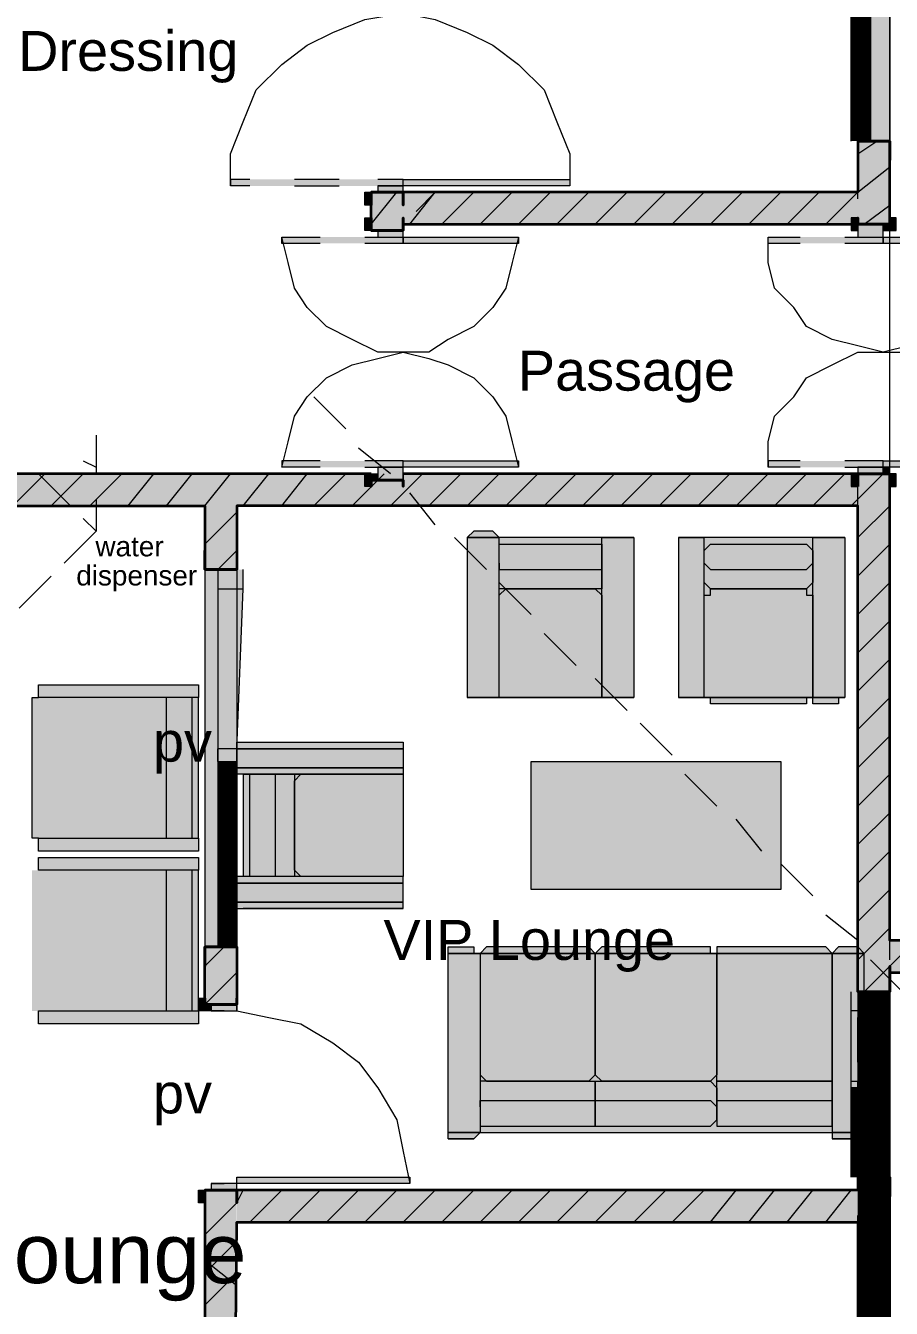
# Model space of a CAD drawing. Header units: millimetres. Extents: x 10281558 to 12820273, y 3651177 to 5996333.
# Drawn here: x 11573819 to 11990073, y 4751418 to 5368648 of the extents above; entities that cross this region are included whole.
import ezdxf

# ---------------------------------------------------------------- set-up
doc = ezdxf.new("R2010")
doc.units = ezdxf.units.MM
doc.layers.add('PDF_Geometry', color=7, linetype='Continuous', true_color=0x029e21)
doc.layers.add('PDF_Solid Fills', color=7, linetype='Continuous', true_color=0xffffff)
doc.layers.add('PDF_Text', color=7, linetype='Continuous')
doc.styles.add('PDF ArialMT', font='arial.ttf')

msp = doc.modelspace()

# ---------------------------------------------------------------- linework, layer by layer
at = {"layer": 'PDF_Geometry', "color": 123, "lineweight": 18, "true_color": 0x70cdbd}
msp.add_lwpolyline([(11364538, 5762431), (11989304, 5762431), (11989304, 5506984), (12303225, 5506984), (12303225, 4912995), (11989304, 4912995), (11989304, 4448268), (11792333, 4448268), (11792333, 4232831), (11383004, 4232831), (11383004, 4448268), (10869034, 4448268), (10869034, 5137665), (10733616, 5137665), (10733616, 5506984), (11364538, 5506984)], close=True, dxfattribs=at)
at = {"layer": 'PDF_Geometry', "color": 8, "lineweight": 18, "true_color": 0x7e7e7e}
msp.add_lwpolyline([(11989304, 5491596), (12287837, 5491596), (12287837, 4928383), (11989304, 4928383)], close=True, dxfattribs=at)
at = {"layer": 'PDF_Geometry', "color": 30, "lineweight": 18, "true_color": 0xff6600}
for points in [[(11973915, 5463897), (11973915, 5313092)], [(11989304, 5463897), (11989304, 5313092)], [(11970838, 5325402), (11970838, 5386956)], [(11980071, 5386956), (11980071, 5325402)], [(11681537, 5291548), (11672304, 5291548), (11672304, 5306936), (11678459, 5322325), (11684615, 5337713), (11696925, 5350024), (11709236, 5359257), (11721547, 5365412), (11736935, 5371567), (11755401, 5374645), (11770789, 5371567), (11786178, 5365412), (11798488, 5359257), (11810799, 5350024), (11823110, 5337713), (11829265, 5322325), (11835420, 5306936), (11835420, 5291548), (11755401, 5291548), (11755401, 5294626), (11835420, 5294626), (11835420, 5291548)], [(11681537, 5294626), (11672304, 5294626), (11672304, 5291548)], [(11724624, 5294626), (11703081, 5294626)], [(11703081, 5291548), (11724624, 5291548)], [(11743090, 5291548), (11755401, 5291548), (11755401, 5294626), (11743090, 5294626)], [(11743090, 5288470), (11740013, 5288470), (11743090, 5288470)], [(11755401, 5288470), (11755401, 5282315), (11755401, 5288470)], [(11755401, 5270004), (11755401, 5276160), (11755401, 5270004)], [(11810799, 5266927), (11810799, 5263849), (11755401, 5263849), (11755401, 5266927), (11810799, 5266927), (11807721, 5254616), (11804644, 5242305), (11798488, 5233072), (11789255, 5223839), (11776945, 5217684), (11767712, 5211529), (11755401, 5211529), (11743090, 5211529), (11730780, 5217684), (11718469, 5223839), (11709236, 5233072), (11703081, 5242305), (11700003, 5254616), (11696925, 5266927), (11715391, 5266927)], [(11715391, 5263849), (11696925, 5263849), (11696925, 5266927)], [(11736935, 5266927), (11755401, 5266927), (11755401, 5263849), (11736935, 5263849)], [(11743090, 5270004), (11740013, 5270004), (11743090, 5270004)], [(12041624, 5266927), (12041624, 5263849), (11986226, 5263849), (11986226, 5266927), (12041624, 5266927), (12041624, 5254616), (12035469, 5242305), (12029313, 5233072), (12020080, 5223839), (12010847, 5217684), (11998537, 5214606), (11986226, 5211529), (11973915, 5214606), (11961605, 5217684), (11949294, 5223839), (11943139, 5233072), (11933906, 5242305), (11930828, 5254616), (11930828, 5266927), (11946216, 5266927)], [(11946216, 5263849), (11930828, 5263849), (11930828, 5266927)], [(11967760, 5266927), (11986226, 5266927), (11986226, 5263849), (11967760, 5263849)], [(11715391, 5156131), (11696925, 5156131), (11700003, 5168441), (11703081, 5180752), (11709236, 5189985), (11718469, 5199218), (11730780, 5205373), (11743090, 5208451), (11755401, 5211529), (11767712, 5208451), (11776945, 5205373), (11789255, 5199218), (11798488, 5189985), (11804644, 5180752), (11807721, 5168441), (11810799, 5156131), (11755401, 5156131), (11755401, 5159208), (11810799, 5159208), (11810799, 5156131)], [(11946216, 5156131), (11930828, 5156131), (11930828, 5168441), (11933906, 5180752), (11943139, 5189985), (11949294, 5199218), (11961605, 5205373), (11973915, 5211529), (11986226, 5211529), (11998537, 5211529), (12010847, 5205373), (12020080, 5199218), (12029313, 5189985), (12035469, 5180752), (12041624, 5168441), (12041624, 5156131), (11986226, 5156131), (11986226, 5159208), (12041624, 5159208), (12041624, 5156131)], [(11715391, 5159208), (11696925, 5159208), (11696925, 5156131)], [(11736935, 5156131), (11755401, 5156131), (11755401, 5159208), (11736935, 5159208)], [(11946216, 5159208), (11930828, 5159208), (11930828, 5156131)], [(11967760, 5156131), (11986226, 5156131), (11986226, 5159208), (11967760, 5159208)], [(11755401, 5153053), (11755401, 5146898), (11755401, 5153053)], [(11659994, 5106888), (11659994, 4925306)], [(11675382, 5106888), (11675382, 4925306)], [(11666149, 5097655), (11666149, 5020713)], [(11675382, 5020713), (11678459, 5097655)], [(11666149, 5014558), (11666149, 4937616)], [(11675382, 4937616), (11675382, 5014558)], [(11973915, 4903762), (11973915, 4814510)], [(11989304, 4903762), (11989304, 4814510)], [(11675382, 4894529), (11675382, 4900685), (11675382, 4894529)], [(11675382, 4894529), (11690770, 4891452), (11706158, 4888374), (11721547, 4879141), (11733857, 4869908), (11743090, 4857597), (11752323, 4842209), (11755401, 4826821), (11758479, 4811432), (11675382, 4811432), (11675382, 4814510), (11758479, 4814510), (11758479, 4811432)], [(11970838, 4860675), (11970838, 4894529)], [(11980071, 4894529), (11980071, 4860675)], [(11970838, 4823743), (11970838, 4857597)], [(11980071, 4857597), (11980071, 4823743)], [(11663071, 4808355), (11659994, 4808355), (11663071, 4808355)], [(11675382, 4808355), (11675382, 4802199), (11675382, 4808355)]]:
    msp.add_lwpolyline(points, dxfattribs=at)
at = {"layer": 'PDF_Geometry', "color": 7, "lineweight": 0, "true_color": 0xffffff}
for points, const_width in [([(11975454, 5386956), (11975454, 5325402), (11975454, 5313092)], 9233), ([(11670765, 5014558), (11670765, 4937616), (11670765, 4925306)], 9233), ([(11981609, 4903762), (11981609, 4814510), (11981609, 4734491)], 15388), ([(11975454, 4857597), (11975454, 4823743), (11975454, 4814510)], 9233)]:
    msp.add_lwpolyline(points, dxfattribs=dict(at, const_width=const_width))
at = {"layer": 'PDF_Geometry', "color": 132, "lineweight": 18, "true_color": 0x00bfbf}
for points in [[(11989304, 5359257), (11989304, 5377723)], [(11973915, 5346946), (11973915, 5368490)], [(11989304, 5325402), (11989304, 5346946)], [(11973915, 5316169), (11973915, 5337713)], [(11989304, 5294626), (11989304, 5316169)], [(11973915, 5285393), (11973915, 5303859)], [(11989304, 5263849), (11989304, 5282315)], [(11989304, 5229995), (11989304, 5251538)], [(11989304, 5199218), (11989304, 5220762)], [(11989304, 5168441), (11989304, 5189985)], [(11989304, 5134587), (11989304, 5156131)], [(11973915, 5125354), (11973915, 5146898)], [(11989304, 5103810), (11989304, 5125354)], [(11973915, 5094577), (11973915, 5116121)], [(11989304, 5073034), (11989304, 5094577)], [(11973915, 5060723), (11973915, 5082267)], [(11989304, 5039179), (11989304, 5060723)], [(11973915, 5029946), (11973915, 5051490)], [(11989304, 5008403), (11989304, 5029946)], [(11973915, 4999170), (11973915, 5020713)], [(11989304, 4977626), (11989304, 4999170)], [(11973915, 4965315), (11973915, 4986859)], [(11989304, 4943772), (11989304, 4965315)], [(11973915, 4934539), (11973915, 4956082)], [(12007770, 4928383), (11989304, 4928383), (11989304, 4934539)], [(11973915, 4903762), (11973915, 4925306)], [(11989304, 4891452), (11989304, 4912995), (11998537, 4912995)], [(11973915, 4869908), (11973915, 4891452)], [(11989304, 4860675), (11989304, 4882219)], [(11973915, 4839131), (11973915, 4860675)], [(11989304, 4826821), (11989304, 4848364)], [(11973915, 4808355), (11973915, 4829898)], [(11989304, 4796044), (11989304, 4817588)], [(11973915, 4777578), (11973915, 4796044)], [(11989304, 4765267), (11989304, 4786811)], [(11973915, 4743724), (11973915, 4765267)], [(11989304, 4731413), (11989304, 4752957)]]:
    msp.add_lwpolyline(points, dxfattribs=at)
at = {"layer": 'PDF_Geometry', "color": 123, "lineweight": 20, "true_color": 0x70cdbd}
for points in [[(11989304, 5322325), (11989304, 5353101)], [(11989304, 5254616), (11989304, 5288470)], [(11989304, 5186907), (11989304, 5220762)], [(11989304, 5122276), (11989304, 5153053)], [(11989304, 5054568), (11989304, 5085344)], [(11989304, 4986859), (11989304, 5017636)], [(11989304, 4919151), (11989304, 4953005)], [(11989304, 4912995), (12029313, 4912995)], [(11989304, 4854520), (11989304, 4885296)], [(11989304, 4786811), (11989304, 4817588)]]:
    msp.add_lwpolyline(points, dxfattribs=at)
at = {"layer": 'PDF_Geometry', "color": 30, "lineweight": 20, "true_color": 0xff6600}
for points in [[(11970838, 5313092), (11970838, 5325402), (11980071, 5325402), (11980071, 5313092)], [(11666149, 5106888), (11666149, 5097655), (11678459, 5097655), (11678459, 5106888)], [(11666149, 5014558), (11675382, 5014558), (11675382, 5020713), (11666149, 5020713), (11666149, 5014558), (11666149, 5020713)], [(11675382, 5014558), (11675382, 5020713)], [(11675382, 4925306), (11675382, 4937616), (11666149, 4937616), (11666149, 4925306)], [(11980071, 4903762), (11980071, 4894529), (11970838, 4894529), (11970838, 4903762)], [(11980071, 4857597), (11970838, 4857597), (11970838, 4860675), (11980071, 4860675), (11980071, 4857597), (11980071, 4860675)], [(11970838, 4857597), (11970838, 4860675)], [(11970838, 4814510), (11970838, 4823743), (11980071, 4823743), (11980071, 4814510)]]:
    msp.add_lwpolyline(points, dxfattribs=at)
at = {"layer": 'PDF_Geometry', "color": 7, "lineweight": 35}
for points in [[(11989304, 5313092), (11980071, 5313092), (11989304, 5313092), (11980071, 5313092), (11973915, 5313092), (11980071, 5313092), (11973915, 5313092), (11973915, 5288470), (11755401, 5288470)], [(11989304, 5273082), (11986226, 5273082), (11973915, 5273082), (11973915, 5276160), (11973915, 5273082), (11986226, 5273082), (11989304, 5273082), (11989304, 5276160), (11989304, 5273082), (11989304, 5313092), (11989304, 5303859), (11989304, 5313092), (11980071, 5313092), (11989304, 5313092), (11989304, 5306936)], [(11740013, 5270004), (11740013, 5288470), (11743090, 5288470), (11755401, 5288470), (11755401, 5282315), (11755401, 5288470), (11755401, 5282315)], [(11740013, 5288470), (11740013, 5282315)], [(11755401, 5270004), (11743090, 5270004), (11755401, 5270004), (11755401, 5276160), (11755401, 5270004), (11755401, 5273082), (11973915, 5273082)], [(11740013, 5153053), (11383004, 5153053), (11383004, 5140742), (11383004, 5137665), (11383004, 5140742), (11383004, 5153053), (11386081, 5153053)], [(11973915, 5153053), (11755401, 5153053)], [(12029313, 4928383), (12035469, 4928383), (12029313, 4928383), (12035469, 4928383), (12032391, 4928383), (11989304, 4928383), (11989304, 5153053), (11986226, 5153053), (11989304, 5153053), (11989304, 5146898), (11989304, 5153053)], [(11398392, 5091500), (11398392, 5094577), (11398392, 5091500), (11386081, 5091500), (11398392, 5091500), (11398392, 5137665), (11659994, 5137665), (11659994, 5106888), (11666149, 5106888), (11659994, 5106888), (11659994, 5116121), (11659994, 5106888), (11659994, 5113043)], [(11989304, 4903762), (11980071, 4903762), (11989304, 4903762), (11980071, 4903762), (11973915, 4903762), (11980071, 4903762), (11973915, 4903762), (11973915, 5137665), (11675382, 5137665), (11675382, 5106888), (11666149, 5106888), (11675382, 5106888), (11666149, 5106888), (11659994, 5106888), (11666149, 5106888), (11659994, 5106888)], [(11989304, 4912995), (12032391, 4912995), (12035469, 4912995), (12035469, 4928383), (12035469, 4912995), (12035469, 4928383)], [(11659994, 4897607), (11659994, 4900685), (11659994, 4897607), (11663071, 4897607), (11659994, 4897607), (11659994, 4925306), (11666149, 4925306), (11659994, 4925306), (11659994, 4916073), (11659994, 4925306), (11659994, 4919151)], [(11659994, 4925306), (11666149, 4925306), (11659994, 4925306), (11666149, 4925306), (11675382, 4925306), (11666149, 4925306), (11675382, 4925306), (11675382, 4897607), (11675382, 4900685), (11675382, 4897607), (11675382, 4900685)], [(11675382, 4897607), (11663071, 4897607), (11675382, 4897607), (11663071, 4897607), (11659994, 4897607), (11659994, 4900685)], [(11672304, 4463656), (11675382, 4792966), (11973915, 4792966), (11973915, 4734491), (11980071, 4734491), (11989304, 4734491), (11980071, 4734491), (11989304, 4734491), (11989304, 4814510), (11980071, 4814510), (11989304, 4814510), (11989304, 4805277), (11989304, 4814510), (11989304, 4808355)], [(11989304, 4814510), (11980071, 4814510), (11989304, 4814510), (11980071, 4814510), (11973915, 4814510), (11980071, 4814510), (11973915, 4814510), (11973915, 4808355), (11675382, 4808355), (11675382, 4802199), (11675382, 4808355), (11675382, 4802199)], [(11659994, 4808355), (11659994, 4802199), (11659994, 4808355), (11663071, 4808355), (11659994, 4808355), (11659994, 4463656), (11647683, 4463656), (11647683, 4457501), (11647683, 4448268), (11672304, 4448268)], [(11675382, 4808355), (11663071, 4808355), (11675382, 4808355), (11663071, 4808355), (11659994, 4808355), (11659994, 4802199)]]:
    msp.add_lwpolyline(points, dxfattribs=at)
at = {"layer": 'PDF_Geometry', "color": 11, "lineweight": 13, "true_color": 0xfd8279}
for points in [[(11973915, 5306936), (11983148, 5313092)], [(11958527, 5273082), (11973915, 5288470), (11989304, 5300781)], [(11740013, 5273082), (11752323, 5288470)], [(11758479, 5273082), (11770789, 5288470)], [(11773867, 5273082), (11789255, 5288470)], [(11792333, 5273082), (11807721, 5288470)], [(11810799, 5273082), (11826187, 5288470)], [(11829265, 5273082), (11844653, 5288470)], [(11847731, 5273082), (11863119, 5288470)], [(11866197, 5273082), (11881585, 5288470)], [(11884663, 5273082), (11900051, 5288470)], [(11903129, 5273082), (11918517, 5288470)], [(11921595, 5273082), (11936983, 5288470)], [(11940061, 5273082), (11955449, 5288470)], [(11976993, 5273082), (11989304, 5282315)], [(11567664, 5137665), (11583052, 5153053)], [(11586130, 5137665), (11601518, 5153053)], [(11604596, 5137665), (11619984, 5153053)], [(11623062, 5137665), (11635372, 5153053)], [(11641528, 5137665), (11653838, 5153053)], [(11659994, 5137665), (11672304, 5153053)], [(11678459, 5137665), (11690770, 5153053)], [(11696925, 5137665), (11709236, 5153053)], [(11712314, 5137665), (11727702, 5153053)], [(11730780, 5137665), (11746168, 5153053)], [(11749246, 5137665), (11764634, 5153053)], [(11767712, 5137665), (11783100, 5153053)], [(11786178, 5137665), (11801566, 5153053)], [(11804644, 5137665), (11820032, 5153053)], [(11823110, 5137665), (11838498, 5153053)], [(11841576, 5137665), (11856964, 5153053)], [(11860042, 5137665), (11875430, 5153053)], [(11878508, 5137665), (11893896, 5153053)], [(11896974, 5137665), (11912362, 5153053)], [(11915440, 5137665), (11930828, 5153053)], [(11933906, 5137665), (11949294, 5153053)], [(11952372, 5137665), (11967760, 5153053)], [(11970838, 5137665), (11973915, 5140742), (11986226, 5153053)], [(11973915, 5122276), (11989304, 5137665)], [(11659994, 5119199), (11675382, 5134587)], [(11973915, 5103810), (11989304, 5119199)], [(11666149, 5106888), (11675382, 5116121)], [(11973915, 5085344), (11989304, 5100733)], [(11973915, 5066878), (11989304, 5082267)], [(11973915, 5048412), (11989304, 5063801)], [(11973915, 5029946), (11989304, 5045335)], [(11973915, 5011480), (11989304, 5026869)], [(11973915, 4993014), (11989304, 5008403)], [(11973915, 4974548), (11989304, 4989937)], [(11973915, 4956082), (11989304, 4971471)], [(11973915, 4937616), (11989304, 4953005)], [(11973915, 4919151), (11989304, 4934539)], [(11976993, 4903762), (11989304, 4916073), (12001614, 4928383)], [(11659994, 4916073), (11669226, 4925306)], [(11659994, 4897607), (11675382, 4912995)], [(11973915, 4808355), (11980071, 4814510)], [(11659994, 4786811), (11675382, 4802199), (11678459, 4808355)], [(11659994, 4805277), (11659994, 4808355)], [(11681537, 4792966), (11696925, 4808355)], [(11700003, 4792966), (11715391, 4808355)], [(11718469, 4792966), (11733857, 4808355)], [(11736935, 4792966), (11752323, 4808355)], [(11755401, 4792966), (11770789, 4808355)], [(11773867, 4792966), (11789255, 4808355)], [(11792333, 4792966), (11807721, 4808355)], [(11810799, 4792966), (11826187, 4808355)], [(11829265, 4792966), (11844653, 4808355)], [(11847731, 4792966), (11863119, 4808355)], [(11866197, 4792966), (11881585, 4808355)], [(11884663, 4792966), (11900051, 4808355)], [(11903129, 4792966), (11915440, 4808355)], [(11921595, 4792966), (11933906, 4808355)], [(11940061, 4792966), (11952372, 4808355)], [(11958527, 4792966), (11970838, 4808355)], [(11973915, 4789889), (11989304, 4805277)], [(11659994, 4768345), (11675382, 4783733)], [(11973915, 4771423), (11989304, 4786811)], [(11659994, 4752957), (11672304, 4765267)], [(11973915, 4752957), (11989304, 4768345)]]:
    msp.add_lwpolyline(points, dxfattribs=at)
at = {"layer": 'PDF_Geometry', "color": 30, "lineweight": 20, "true_color": 0xff6600}
for points in [[(11743090, 5288470), (11755401, 5288470), (11755401, 5291548), (11743090, 5291548)], [(11973915, 5266927), (11986226, 5266927), (11986226, 5273082), (11973915, 5273082)], [(11743090, 5266927), (11755401, 5266927), (11755401, 5270004), (11743090, 5270004)], [(11743090, 5149975), (11755401, 5149975), (11755401, 5156131), (11743090, 5156131)], [(11973915, 5153053), (11986226, 5153053), (11986226, 5156131), (11973915, 5156131)], [(11663071, 4894529), (11669226, 4894529), (11675382, 4894529), (11675382, 4897607), (11663071, 4897607)], [(11663071, 4808355), (11675382, 4808355), (11675382, 4811432), (11669226, 4811432), (11663071, 4811432)]]:
    msp.add_lwpolyline(points, close=True, dxfattribs=at)
at = {"layer": 'PDF_Geometry', "color": 30, "lineweight": 18, "true_color": 0xff6600}
for points in [[(11740013, 5288470), (11740013, 5282315), (11736935, 5282315), (11736935, 5288470)], [(11736935, 5270004), (11736935, 5276160), (11740013, 5276160), (11740013, 5270004)], [(11973915, 5270004), (11973915, 5276160), (11970838, 5276160), (11970838, 5270004)], [(11986226, 5270004), (11989304, 5270004), (11989304, 5273082), (11986226, 5273082)], [(11992381, 5270004), (11992381, 5276160), (11989304, 5276160), (11989304, 5270004)], [(11986226, 5153053), (11989304, 5153053), (11989304, 5156131), (11986226, 5156131)], [(11740013, 5153053), (11740013, 5146898), (11736935, 5146898), (11736935, 5153053)], [(11743090, 5149975), (11740013, 5149975), (11740013, 5153053), (11743090, 5153053)], [(11970838, 5153053), (11970838, 5146898), (11973915, 5146898), (11973915, 5153053)], [(11989304, 5153053), (11989304, 5146898), (11992381, 5146898), (11992381, 5153053)], [(11656916, 4894529), (11656916, 4900685), (11659994, 4900685), (11659994, 4894529)], [(11663071, 4894529), (11659994, 4894529), (11659994, 4897607), (11663071, 4897607)], [(11659994, 4808355), (11659994, 4802199), (11656916, 4802199), (11656916, 4808355)]]:
    msp.add_lwpolyline(points, close=True, dxfattribs=at)
at = {"layer": 'PDF_Geometry', "color": 7, "lineweight": 35}
for points in [[(11740013, 5282315), (11740013, 5288470), (11743090, 5288470), (11755401, 5288470), (11743090, 5288470), (11740013, 5288470)], [(11740013, 5276160), (11740013, 5270004), (11743090, 5270004), (11740013, 5270004)], [(11740013, 5149975), (11743090, 5149975), (11755401, 5149975), (11755401, 5146898), (11755401, 5149975), (11743090, 5149975), (11740013, 5149975), (11740013, 5146898)], [(11973915, 5146898), (11973915, 5153053), (11986226, 5153053), (11973915, 5153053)], [(11989304, 4912995), (11989304, 4903762), (11980071, 4903762), (11989304, 4903762), (11989304, 4916073), (11989304, 4903762)]]:
    msp.add_lwpolyline(points, close=True, dxfattribs=at)
at = {"layer": 'PDF_Geometry', "color": 7, "lineweight": 0, "true_color": 0xffffff}
for points in [[(11755401, 5288470), (11755401, 5288470), (11755401, 5288470)], [(11755401, 5276160), (11755401, 5276160), (11755401, 5276160)], [(11755401, 5153053), (11755401, 5153053), (11755401, 5153053)], [(11669226, 4894529), (11663071, 4894529), (11669226, 4894529)], [(11669226, 4811432), (11663071, 4811432), (11669226, 4811432)]]:
    msp.add_lwpolyline(points, close=True, dxfattribs=at)
at = {"layer": 'PDF_Geometry', "color": 23, "lineweight": 13, "true_color": 0xbf8080}
for points in [[(11761556, 5279237), (11770789, 5288470)], [(11727702, 5174597), (11712314, 5189985)], [(11607673, 5171519), (11607673, 5153053)], [(11749246, 5153053), (11733857, 5165364)], [(11601518, 5159208), (11607673, 5156131)], [(11595363, 5137665), (11579974, 5153053)], [(11770789, 5128432), (11758479, 5143820)], [(11607673, 5140742), (11607673, 5125354)], [(11592285, 5109966), (11607673, 5125354), (11601518, 5131509)], [(11795411, 5106888), (11780022, 5122276)], [(11570741, 5088422), (11586130, 5103810)], [(11816954, 5085344), (11801566, 5100733)], [(11838498, 5060723), (11823110, 5076111)], [(11863119, 5039179), (11847731, 5054568)], [(11884663, 5017636), (11869275, 5033024)], [(11906207, 4993014), (11890818, 5008403)], [(11927750, 4971471), (11915440, 4986859)], [(11952372, 4949927), (11936983, 4965315)], [(11973915, 4928383), (11958527, 4940694)], [(11995459, 4903762), (11980071, 4919151)], [(11675382, 4762190), (11659994, 4774500)]]:
    msp.add_lwpolyline(points, dxfattribs=at)
at = {"layer": 'PDF_Geometry', "color": 7, "lineweight": 0, "true_color": 0xffffff}
for points in [[(11755401, 5282315), (11755401, 5282315), (11755401, 5282315)], [(11755401, 5270004), (11755401, 5270004), (11755401, 5270004)], [(11755401, 5146898), (11755401, 5146898), (11755401, 5146898)], [(11801566, 5122276), (11786178, 5122276), (11801566, 5122276)], [(11866197, 5122276), (11850809, 5122276), (11866197, 5122276)], [(11900051, 5122276), (11887741, 5122276), (11900051, 5122276)], [(11964682, 5122276), (11952372, 5122276), (11964682, 5122276)], [(11967760, 5122276), (11952372, 5122276), (11967760, 5122276)], [(11801566, 5045335), (11786178, 5045335), (11801566, 5045335)], [(11850809, 5045335), (11801566, 5045335), (11850809, 5045335)], [(11850809, 5045335), (11801566, 5045335), (11850809, 5045335)], [(11866197, 5045335), (11850809, 5045335), (11866197, 5045335)], [(11900051, 5045335), (11887741, 5045335), (11900051, 5045335)], [(11900051, 5045335), (11887741, 5045335), (11900051, 5045335)], [(11952372, 5045335), (11900051, 5045335), (11952372, 5045335)], [(11949294, 5045335), (11903129, 5045335), (11949294, 5045335)], [(11967760, 5045335), (11952372, 5045335), (11967760, 5045335)], [(11964682, 5045335), (11952372, 5045335), (11964682, 5045335)], [(11755401, 5020713), (11675382, 5020713), (11755401, 5020713)], [(11755401, 5011480), (11675382, 5011480), (11755401, 5011480)], [(11755401, 5008403), (11678459, 5008403), (11755401, 5008403)], [(11755401, 4956082), (11675382, 4956082), (11755401, 4956082)], [(11755401, 4946849), (11675382, 4946849), (11755401, 4946849)], [(11755401, 4943772), (11678459, 4943772), (11755401, 4943772)], [(11789255, 4922228), (11776945, 4922228), (11789255, 4922228)], [(11792333, 4922228), (11776945, 4922228), (11792333, 4922228)], [(11847731, 4922228), (11792333, 4922228), (11847731, 4922228)], [(11847731, 4922228), (11792333, 4922228), (11847731, 4922228)], [(11903129, 4922228), (11847731, 4922228), (11903129, 4922228)], [(11906207, 4922228), (11847731, 4922228), (11906207, 4922228)], [(11961605, 4922228), (11906207, 4922228), (11961605, 4922228)], [(11961605, 4922228), (11906207, 4922228), (11961605, 4922228)], [(11976993, 4922228), (11961605, 4922228), (11976993, 4922228)], [(11976993, 4922228), (11961605, 4922228), (11976993, 4922228)], [(11792333, 4836054), (11776945, 4836054), (11792333, 4836054)], [(11789255, 4832976), (11776945, 4832976), (11789255, 4832976)], [(11789255, 4832976), (11776945, 4832976), (11789255, 4832976)], [(11976993, 4836054), (11961605, 4836054), (11976993, 4836054)], [(11976993, 4832976), (11961605, 4832976), (11976993, 4832976)]]:
    msp.add_lwpolyline(points, dxfattribs=at)
at = {"layer": 'PDF_Geometry', "lineweight": 20}
for points in [[(11850809, 5122276), (11853886, 5122276), (11863119, 5122276), (11866197, 5122276), (11866197, 5045335), (11863119, 5045335), (11853886, 5045335), (11850809, 5045335), (11850809, 5122276), (11801566, 5122276), (11798488, 5125354), (11789255, 5125354), (11786178, 5122276), (11786178, 5045335), (11789255, 5045335), (11798488, 5045335), (11801566, 5045335), (11801566, 5122276)], [(11952372, 5122276), (11964682, 5122276), (11967760, 5122276), (11967760, 5045335), (11964682, 5045335), (11964682, 5042257), (11952372, 5042257), (11952372, 5045335), (11952372, 5122276), (11900051, 5122276), (11887741, 5122276), (11887741, 5045335), (11900051, 5045335), (11900051, 5122276)], [(11801566, 5109966), (11801566, 5106888), (11804644, 5106888), (11847731, 5106888), (11850809, 5106888), (11850809, 5109966)], [(11900051, 5109966), (11903129, 5106888), (11949294, 5106888), (11952372, 5109966)], [(11579974, 4977626), (11576897, 4977626), (11576897, 5045335), (11579974, 5045335)], [(11641528, 4977626), (11641528, 5045335)], [(11653838, 4977626), (11653838, 5045335)], [(11656916, 4977626), (11656916, 5045335)], [(11678459, 5008403), (11678459, 4959160)], [(11690770, 5008403), (11693848, 5008403), (11693848, 5005325), (11693848, 4962238), (11693848, 4959160), (11690770, 4959160)], [(11641528, 4894529), (11641528, 4962238)], [(11653838, 4894529), (11653838, 4962238)], [(11656916, 4894529), (11656916, 4962238)], [(11844653, 4860675), (11795411, 4860675), (11844653, 4860675)], [(11903129, 4860675), (11850809, 4860675), (11903129, 4860675)], [(11958527, 4860675), (11906207, 4860675), (11958527, 4860675)], [(11792333, 4848364), (11792333, 4851442), (11795411, 4851442), (11844653, 4851442), (11847731, 4851442), (11847731, 4848364), (11847731, 4851442), (11850809, 4851442), (11903129, 4851442), (11906207, 4848364), (11906207, 4851442), (11958527, 4851442), (11961605, 4851442), (11961605, 4848364)], [(11847731, 4857597), (11847731, 4842209), (11847731, 4857597)], [(11906207, 4857597), (11906207, 4842209), (11906207, 4857597)], [(11792333, 4836054), (11961605, 4836054)]]:
    msp.add_lwpolyline(points, dxfattribs=at)
for points in [[(11850809, 5116121), (11850809, 5100733), (11850809, 5097655), (11847731, 5097655), (11804644, 5097655), (11847731, 5097655), (11850809, 5094577), (11850809, 5045335), (11847731, 5045335), (11804644, 5045335), (11801566, 5045335), (11801566, 5094577), (11804644, 5097655), (11801566, 5097655), (11801566, 5100733), (11801566, 5116121), (11801566, 5119199), (11804644, 5119199), (11847731, 5119199), (11850809, 5119199)], [(11952372, 5116121), (11952372, 5100733), (11949294, 5097655), (11903129, 5097655), (11949294, 5097655), (11949294, 5094577), (11952372, 5094577), (11952372, 5045335), (11949294, 5045335), (11949294, 5042257), (11903129, 5042257), (11903129, 5045335), (11900051, 5045335), (11900051, 5094577), (11903129, 5094577), (11903129, 5097655), (11900051, 5100733), (11900051, 5116121), (11903129, 5119199), (11949294, 5119199)], [(11579974, 5045335), (11579974, 5051490), (11656916, 5051490), (11656916, 5045335)], [(11755401, 5020713), (11755401, 5011480), (11755401, 5008403), (11678459, 5008403), (11675382, 5008403), (11675382, 5011480), (11675382, 5020713), (11675382, 5023791), (11678459, 5023791), (11755401, 5023791)], [(11816954, 5014558), (11936983, 5014558), (11936983, 4953005), (11816954, 4953005)], [(11752323, 4959160), (11706158, 4959160), (11703081, 4962238), (11703081, 5005325), (11703081, 4962238), (11703081, 4959160), (11700003, 4959160), (11684615, 4959160), (11681537, 4959160), (11681537, 4962238), (11681537, 5005325), (11681537, 5008403), (11684615, 5008403), (11700003, 5008403), (11703081, 5008403), (11703081, 5005325), (11706158, 5008403), (11752323, 5008403), (11755401, 5008403), (11755401, 5005325), (11755401, 4962238), (11755401, 4959160)], [(11579974, 4971471), (11579974, 4977626), (11656916, 4977626), (11656916, 4971471)], [(11579974, 4962238), (11579974, 4968393), (11656916, 4968393), (11656916, 4962238)], [(11755401, 4943772), (11755401, 4946849), (11755401, 4956082), (11755401, 4959160), (11678459, 4959160), (11675382, 4959160), (11675382, 4956082), (11675382, 4946849), (11675382, 4943772), (11678459, 4943772)], [(11776945, 4925306), (11789255, 4925306), (11789255, 4922228), (11792333, 4922228), (11792333, 4836054), (11789255, 4832976), (11776945, 4832976), (11776945, 4836054), (11776945, 4922228)], [(11844653, 4839131), (11847731, 4839131), (11847731, 4842209), (11847731, 4839131), (11850809, 4839131), (11903129, 4839131), (11906207, 4842209), (11906207, 4839131), (11958527, 4839131), (11961605, 4839131), (11961605, 4842209), (11961605, 4857597), (11961605, 4860675), (11958527, 4860675), (11961605, 4860675), (11961605, 4863753), (11961605, 4922228), (11958527, 4925306), (11906207, 4925306), (11906207, 4922228), (11903129, 4922228), (11903129, 4925306), (11850809, 4925306), (11847731, 4922228), (11844653, 4925306), (11795411, 4925306), (11792333, 4922228), (11792333, 4863753), (11795411, 4860675), (11792333, 4860675), (11792333, 4857597), (11792333, 4842209), (11792333, 4839131), (11795411, 4839131)], [(11847731, 4860675), (11850809, 4860675), (11847731, 4863753), (11847731, 4922228), (11847731, 4863753), (11844653, 4860675), (11847731, 4860675), (11847731, 4857597)], [(11906207, 4860675), (11906207, 4863753), (11906207, 4922228), (11906207, 4863753), (11903129, 4860675), (11906207, 4857597)], [(11976993, 4922228), (11973915, 4925306), (11964682, 4925306), (11961605, 4922228), (11961605, 4836054), (11961605, 4832976), (11964682, 4832976), (11973915, 4832976), (11976993, 4832976), (11976993, 4836054)], [(11579974, 4888374), (11579974, 4894529), (11656916, 4894529), (11656916, 4888374)]]:
    msp.add_lwpolyline(points, close=True, dxfattribs=at)
at = {"layer": 'PDF_Solid Fills', "transparency": 33554559}
for points in [[(11989304, 5463897), (11973915, 5463897), (11989304, 5313092)], [(11973915, 5463897), (11989304, 5313092), (11973915, 5313092)], [(11989304, 5313092), (11973915, 5313092), (11989304, 5273082)], [(11973915, 5313092), (11989304, 5273082), (11973915, 5273082)], [(11672304, 5294626), (11755401, 5294626), (11755401, 5294626)], [(11755401, 5291548), (11672304, 5291548), (11672304, 5294626)], [(11672304, 5294626), (11755401, 5294626), (11755401, 5291548)], [(11755401, 5291548), (11755401, 5291548), (11672304, 5291548)], [(11755401, 5291548), (11743090, 5291548), (11755401, 5288470)], [(11743090, 5291548), (11755401, 5288470), (11743090, 5288470)], [(11755401, 5294626), (11835420, 5294626), (11835420, 5294626)], [(11835420, 5291548), (11755401, 5291548), (11755401, 5294626)], [(11755401, 5294626), (11835420, 5294626), (11835420, 5291548)], [(11835420, 5291548), (11835420, 5291548), (11755401, 5291548)], [(11740013, 5288470), (11736935, 5288470), (11740013, 5282315)], [(11736935, 5288470), (11740013, 5282315), (11736935, 5282315)], [(11755401, 5288470), (11740013, 5288470), (11755401, 5270004)], [(11740013, 5288470), (11755401, 5270004), (11740013, 5270004)], [(11740013, 5288470), (11743090, 5288470), (11743090, 5288470)], [(11743090, 5288470), (11743090, 5288470), (11740013, 5288470)], [(11755401, 5288470), (11755401, 5282315), (11755401, 5282315)], [(11755401, 5282315), (11755401, 5282315), (11755401, 5288470)], [(11755401, 5288470), (11973915, 5288470), (11973915, 5288470)], [(11973915, 5273082), (11755401, 5273082), (11755401, 5288470)], [(11755401, 5288470), (11973915, 5288470), (11973915, 5273082)], [(11740013, 5276160), (11736935, 5276160), (11740013, 5270004)], [(11736935, 5276160), (11740013, 5270004), (11736935, 5270004)], [(11755401, 5276160), (11755401, 5270004), (11755401, 5270004)], [(11755401, 5270004), (11755401, 5270004), (11755401, 5276160)], [(11973915, 5273082), (11973915, 5273082), (11755401, 5273082)], [(11973915, 5276160), (11970838, 5276160), (11973915, 5270004)], [(11970838, 5276160), (11973915, 5270004), (11970838, 5270004)], [(11986226, 5273082), (11973915, 5273082), (11986226, 5266927)], [(11973915, 5273082), (11986226, 5266927), (11973915, 5266927)], [(11989304, 5273082), (11986226, 5273082), (11989304, 5270004)], [(11986226, 5273082), (11989304, 5270004), (11986226, 5270004)], [(11992381, 5276160), (11989304, 5276160), (11992381, 5270004)], [(11989304, 5276160), (11992381, 5270004), (11989304, 5270004)], [(11696925, 5266927), (11755401, 5266927), (11755401, 5266927)], [(11755401, 5263849), (11696925, 5263849), (11696925, 5266927)], [(11696925, 5266927), (11755401, 5266927), (11755401, 5263849)], [(11740013, 5270004), (11743090, 5270004), (11743090, 5270004)], [(11743090, 5270004), (11743090, 5270004), (11740013, 5270004)], [(11755401, 5270004), (11743090, 5270004), (11755401, 5266927)], [(11743090, 5270004), (11755401, 5266927), (11743090, 5266927)], [(11755401, 5266927), (11810799, 5266927), (11810799, 5266927)], [(11810799, 5263849), (11755401, 5263849), (11755401, 5266927)], [(11755401, 5266927), (11810799, 5266927), (11810799, 5263849)], [(11930828, 5266927), (11986226, 5266927), (11986226, 5266927)], [(11986226, 5263849), (11930828, 5263849), (11930828, 5266927)], [(11930828, 5266927), (11986226, 5266927), (11986226, 5263849)], [(11986226, 5266927), (12041624, 5266927), (12041624, 5266927)], [(12041624, 5263849), (11986226, 5263849), (11986226, 5266927)], [(11986226, 5266927), (12041624, 5266927), (12041624, 5263849)], [(11755401, 5263849), (11755401, 5263849), (11696925, 5263849)], [(11810799, 5263849), (11810799, 5263849), (11755401, 5263849)], [(11986226, 5263849), (11986226, 5263849), (11930828, 5263849)], [(12041624, 5263849), (12041624, 5263849), (11986226, 5263849)], [(11696925, 5159208), (11755401, 5159208), (11755401, 5159208)], [(11755401, 5156131), (11696925, 5156131), (11696925, 5159208)], [(11696925, 5159208), (11755401, 5159208), (11755401, 5156131)], [(11755401, 5156131), (11755401, 5156131), (11696925, 5156131)], [(11755401, 5156131), (11743090, 5156131), (11755401, 5149975)], [(11743090, 5156131), (11755401, 5149975), (11743090, 5149975)], [(11755401, 5159208), (11810799, 5159208), (11810799, 5159208)], [(11810799, 5156131), (11755401, 5156131), (11755401, 5159208)], [(11755401, 5159208), (11810799, 5159208), (11810799, 5156131)], [(11810799, 5156131), (11810799, 5156131), (11755401, 5156131)], [(11930828, 5159208), (11986226, 5159208), (11986226, 5159208)], [(11986226, 5156131), (11930828, 5156131), (11930828, 5159208)], [(11930828, 5159208), (11986226, 5159208), (11986226, 5156131)], [(11986226, 5156131), (11986226, 5156131), (11930828, 5156131)], [(11986226, 5156131), (11973915, 5156131), (11986226, 5153053)], [(11973915, 5156131), (11986226, 5153053), (11973915, 5153053)], [(11986226, 5159208), (12041624, 5159208), (12041624, 5159208)], [(12041624, 5156131), (11986226, 5156131), (11986226, 5159208)], [(11986226, 5159208), (12041624, 5159208), (12041624, 5156131)], [(11989304, 5156131), (11986226, 5156131), (11989304, 5153053)], [(11986226, 5156131), (11989304, 5153053), (11986226, 5153053)], [(12041624, 5156131), (12041624, 5156131), (11986226, 5156131)], [(11383004, 5153053), (11973915, 5153053), (11973915, 5153053)], [(11973915, 5137665), (11383004, 5137665), (11383004, 5153053)], [(11383004, 5153053), (11973915, 5153053), (11973915, 5137665)], [(11740013, 5153053), (11736935, 5153053), (11740013, 5146898)], [(11736935, 5153053), (11740013, 5146898), (11736935, 5146898)], [(11743090, 5153053), (11740013, 5153053), (11743090, 5149975)], [(11740013, 5153053), (11743090, 5149975), (11740013, 5149975)], [(11755401, 5153053), (11755401, 5146898), (11755401, 5146898)], [(11755401, 5146898), (11755401, 5146898), (11755401, 5153053)], [(11973915, 5153053), (11970838, 5153053), (11973915, 5146898)], [(11970838, 5153053), (11973915, 5146898), (11970838, 5146898)], [(11989304, 5153053), (11973915, 5153053), (11989304, 4903762)], [(11973915, 5153053), (11989304, 4903762), (11973915, 4903762)], [(11992381, 5153053), (11989304, 5153053), (11992381, 5146898)], [(11989304, 5153053), (11992381, 5146898), (11989304, 5146898)], [(11973915, 5137665), (11973915, 5137665), (11383004, 5137665)], [(11659994, 5137665), (11675382, 5137665), (11675382, 5137665)], [(11675382, 5106888), (11659994, 5106888), (11659994, 5137665)], [(11659994, 5137665), (11675382, 5137665), (11675382, 5106888)], [(11789255, 5125354), (11801566, 5122276), (11786178, 5122276)], [(11798488, 5125354), (11789255, 5125354), (11801566, 5122276)], [(11786178, 5122276), (11801566, 5122276), (11801566, 5122276)], [(11801566, 5122276), (11786178, 5122276), (11801566, 5045335)], [(11786178, 5122276), (11801566, 5045335), (11786178, 5045335)], [(11801566, 5122276), (11850809, 5122276), (11850809, 5122276)], [(11850809, 5097655), (11801566, 5097655), (11801566, 5122276)], [(11801566, 5122276), (11850809, 5122276), (11850809, 5097655)], [(11853886, 5122276), (11866197, 5122276), (11850809, 5122276)], [(11850809, 5122276), (11866197, 5122276), (11866197, 5122276)], [(11866197, 5122276), (11850809, 5122276), (11866197, 5045335)], [(11850809, 5122276), (11866197, 5045335), (11850809, 5045335)], [(11863119, 5122276), (11853886, 5122276), (11866197, 5122276)], [(11887741, 5122276), (11900051, 5122276), (11900051, 5122276)], [(11900051, 5122276), (11900051, 5122276), (11887741, 5122276)], [(11887741, 5122276), (11900051, 5122276), (11900051, 5122276)], [(11900051, 5122276), (11887741, 5122276), (11900051, 5045335)], [(11887741, 5122276), (11900051, 5045335), (11887741, 5045335)], [(11900051, 5122276), (11952372, 5122276), (11952372, 5122276)], [(11952372, 5097655), (11900051, 5097655), (11900051, 5122276)], [(11900051, 5122276), (11952372, 5122276), (11952372, 5097655)], [(11952372, 5122276), (11964682, 5122276), (11964682, 5122276)], [(11964682, 5122276), (11964682, 5122276), (11952372, 5122276)], [(11952372, 5122276), (11964682, 5122276), (11964682, 5122276)], [(11964682, 5122276), (11964682, 5122276), (11952372, 5122276)], [(11952372, 5122276), (11967760, 5122276), (11967760, 5122276)], [(11967760, 5122276), (11967760, 5122276), (11952372, 5122276)], [(11967760, 5122276), (11952372, 5122276), (11964682, 5122276)], [(11967760, 5122276), (11952372, 5122276), (11967760, 5045335)], [(11952372, 5122276), (11967760, 5045335), (11952372, 5045335)], [(11675382, 5106888), (11675382, 5106888), (11659994, 5106888)], [(11659994, 5106888), (11675382, 5106888), (11675382, 5106888)], [(11675382, 4925306), (11659994, 4925306), (11659994, 5106888)], [(11659994, 5106888), (11675382, 5106888), (11675382, 4925306)], [(11678459, 5106888), (11666149, 5106888), (11678459, 5097655)], [(11666149, 5106888), (11678459, 5097655), (11666149, 5097655)], [(11678459, 5097655), (11666149, 5097655), (11675382, 5020713)], [(11666149, 5097655), (11675382, 5020713), (11666149, 5020713)], [(11801566, 5097655), (11850809, 5097655), (11850809, 5097655)], [(11850809, 5097655), (11801566, 5097655), (11850809, 5045335)], [(11801566, 5097655), (11850809, 5045335), (11801566, 5045335)], [(11850809, 5097655), (11850809, 5097655), (11801566, 5097655)], [(11900051, 5097655), (11952372, 5097655), (11952372, 5097655)], [(11952372, 5097655), (11900051, 5097655), (11952372, 5045335)], [(11900051, 5097655), (11952372, 5045335), (11900051, 5045335)], [(11952372, 5097655), (11952372, 5097655), (11900051, 5097655)], [(11579974, 5051490), (11656916, 5051490), (11656916, 5051490)], [(11656916, 5051490), (11579974, 5051490), (11656916, 5045335)], [(11579974, 5051490), (11656916, 5045335), (11579974, 5045335)], [(11656916, 5045335), (11576897, 5045335), (11656916, 4977626)], [(11576897, 5045335), (11656916, 4977626), (11576897, 4977626)], [(11786178, 5045335), (11801566, 5045335), (11801566, 5045335)], [(11801566, 5045335), (11786178, 5045335), (11798488, 5045335)], [(11786178, 5045335), (11798488, 5045335), (11789255, 5045335)], [(11801566, 5045335), (11850809, 5045335), (11850809, 5045335)], [(11850809, 5045335), (11850809, 5045335), (11801566, 5045335)], [(11801566, 5045335), (11850809, 5045335), (11850809, 5045335)], [(11850809, 5045335), (11850809, 5045335), (11801566, 5045335)], [(11847731, 5045335), (11804644, 5045335), (11801566, 5045335)], [(11801566, 5045335), (11850809, 5045335), (11847731, 5045335)], [(11847731, 5045335), (11847731, 5045335), (11804644, 5045335)], [(11850809, 5045335), (11866197, 5045335), (11866197, 5045335)], [(11866197, 5045335), (11850809, 5045335), (11863119, 5045335)], [(11850809, 5045335), (11863119, 5045335), (11853886, 5045335)], [(11887741, 5045335), (11900051, 5045335), (11900051, 5045335)], [(11900051, 5045335), (11900051, 5045335), (11887741, 5045335)], [(11900051, 5045335), (11952372, 5045335), (11952372, 5045335)], [(11952372, 5045335), (11900051, 5045335), (11949294, 5045335)], [(11900051, 5045335), (11949294, 5045335), (11903129, 5045335)], [(11903129, 5045335), (11949294, 5045335), (11949294, 5045335)], [(11949294, 5042257), (11903129, 5042257), (11903129, 5045335)], [(11903129, 5045335), (11949294, 5045335), (11949294, 5042257)], [(11952372, 5045335), (11967760, 5045335), (11967760, 5045335)], [(11952372, 5045335), (11964682, 5045335), (11964682, 5045335)], [(11964682, 5045335), (11964682, 5045335), (11952372, 5045335)], [(11964682, 5045335), (11952372, 5045335), (11967760, 5045335)], [(11964682, 5042257), (11952372, 5042257), (11952372, 5045335)], [(11952372, 5045335), (11964682, 5045335), (11964682, 5042257)], [(11949294, 5042257), (11949294, 5042257), (11903129, 5042257)], [(11964682, 5042257), (11964682, 5042257), (11952372, 5042257)], [(11675382, 5020713), (11666149, 5020713), (11675382, 5014558)], [(11666149, 5020713), (11675382, 5014558), (11666149, 5014558)], [(11675382, 5014558), (11666149, 5014558), (11666149, 5020713)], [(11666149, 5020713), (11675382, 5020713), (11675382, 5014558)], [(11755401, 5023791), (11678459, 5023791), (11675382, 5023791)], [(11675382, 5023791), (11755401, 5023791), (11755401, 5023791)], [(11755401, 5023791), (11755401, 5023791), (11675382, 5023791)], [(11755401, 5023791), (11675382, 5023791), (11755401, 5020713)], [(11675382, 5023791), (11755401, 5020713), (11675382, 5020713)], [(11675382, 5020713), (11755401, 5020713), (11755401, 5020713)], [(11755401, 5020713), (11675382, 5020713), (11755401, 5011480)], [(11675382, 5020713), (11755401, 5011480), (11675382, 5011480)], [(11678459, 5023791), (11755401, 5023791), (11755401, 5023791)], [(11755401, 5023791), (11755401, 5023791), (11678459, 5023791)], [(11816954, 5014558), (11936983, 5014558), (11936983, 5014558)], [(11936983, 4953005), (11816954, 4953005), (11816954, 5014558)], [(11816954, 5014558), (11936983, 5014558), (11936983, 4953005)], [(11675382, 5011480), (11755401, 5011480), (11755401, 5011480)], [(11755401, 5011480), (11675382, 5011480), (11755401, 5008403)], [(11675382, 5011480), (11755401, 5008403), (11675382, 5008403)], [(11755401, 5008403), (11675382, 5008403), (11678459, 5008403)], [(11675382, 5008403), (11755401, 5008403), (11755401, 5008403)], [(11678459, 5008403), (11703081, 5008403), (11703081, 5008403)], [(11703081, 4959160), (11678459, 4959160), (11678459, 5008403)], [(11678459, 5008403), (11703081, 5008403), (11703081, 4959160)], [(11755401, 5008403), (11755401, 5008403), (11678459, 5008403)], [(11678459, 5008403), (11755401, 5008403), (11755401, 5008403)], [(11703081, 5008403), (11752323, 5008403), (11752323, 5008403)], [(11755401, 5008403), (11755401, 5008403), (11703081, 5008403)], [(11755401, 5008403), (11703081, 5008403), (11752323, 5008403)], [(11755401, 5008403), (11703081, 5008403), (11755401, 5005325)], [(11703081, 5008403), (11755401, 5005325), (11703081, 5005325)], [(11755401, 5005325), (11703081, 5005325), (11755401, 4962238)], [(11703081, 5005325), (11755401, 4962238), (11703081, 4962238)], [(11656916, 4971471), (11579974, 4971471), (11579974, 4977626)], [(11579974, 4977626), (11656916, 4977626), (11656916, 4971471)], [(11656916, 4971471), (11656916, 4971471), (11579974, 4971471)], [(11579974, 4968393), (11656916, 4968393), (11656916, 4968393)], [(11656916, 4968393), (11579974, 4968393), (11656916, 4962238)], [(11579974, 4968393), (11656916, 4962238), (11579974, 4962238)], [(11656916, 4962238), (11576897, 4962238), (11656916, 4894529)], [(11576897, 4962238), (11656916, 4894529), (11576897, 4894529)], [(11755401, 4959160), (11678459, 4959160), (11675382, 4959160)], [(11675382, 4959160), (11755401, 4959160), (11755401, 4959160)], [(11755401, 4959160), (11755401, 4959160), (11675382, 4959160)], [(11755401, 4959160), (11675382, 4959160), (11755401, 4956082)], [(11675382, 4959160), (11755401, 4956082), (11675382, 4956082)], [(11703081, 4959160), (11703081, 4959160), (11678459, 4959160)], [(11678459, 4959160), (11755401, 4959160), (11755401, 4959160)], [(11755401, 4959160), (11755401, 4959160), (11678459, 4959160)], [(11755401, 4962238), (11703081, 4962238), (11755401, 4959160)], [(11703081, 4962238), (11755401, 4959160), (11703081, 4959160)], [(11703081, 4959160), (11752323, 4959160), (11752323, 4959160)], [(11752323, 4959160), (11752323, 4959160), (11703081, 4959160)], [(11752323, 4959160), (11703081, 4959160), (11755401, 4959160)], [(11675382, 4956082), (11755401, 4956082), (11755401, 4956082)], [(11755401, 4956082), (11675382, 4956082), (11755401, 4946849)], [(11675382, 4956082), (11755401, 4946849), (11675382, 4946849)], [(11936983, 4953005), (11936983, 4953005), (11816954, 4953005)], [(11675382, 4946849), (11755401, 4946849), (11755401, 4946849)], [(11755401, 4946849), (11675382, 4946849), (11755401, 4943772)], [(11675382, 4946849), (11755401, 4943772), (11675382, 4943772)], [(11755401, 4943772), (11675382, 4943772), (11678459, 4943772)], [(11675382, 4943772), (11755401, 4943772), (11755401, 4943772)], [(11755401, 4943772), (11755401, 4943772), (11678459, 4943772)], [(11678459, 4943772), (11755401, 4943772), (11755401, 4943772)], [(11989304, 4928383), (12032391, 4928383), (12032391, 4928383)], [(12032391, 4912995), (11989304, 4912995), (11989304, 4928383)], [(11989304, 4928383), (12032391, 4928383), (12032391, 4912995)], [(11659994, 4925306), (11675382, 4925306), (11675382, 4925306)], [(11675382, 4897607), (11659994, 4897607), (11659994, 4925306)], [(11659994, 4925306), (11675382, 4925306), (11675382, 4897607)], [(11675382, 4925306), (11675382, 4925306), (11659994, 4925306)], [(11776945, 4925306), (11789255, 4925306), (11789255, 4925306)], [(11789255, 4925306), (11776945, 4925306), (11789255, 4922228)], [(11776945, 4925306), (11789255, 4922228), (11776945, 4922228)], [(11776945, 4922228), (11789255, 4922228), (11789255, 4922228)], [(11776945, 4922228), (11792333, 4922228), (11792333, 4922228)], [(11792333, 4922228), (11792333, 4922228), (11776945, 4922228)], [(11792333, 4922228), (11776945, 4922228), (11789255, 4922228)], [(11792333, 4922228), (11776945, 4922228), (11792333, 4836054)], [(11776945, 4922228), (11792333, 4836054), (11776945, 4836054)], [(11795411, 4925306), (11847731, 4922228), (11792333, 4922228)], [(11792333, 4922228), (11847731, 4922228), (11847731, 4922228)], [(11847731, 4922228), (11847731, 4922228), (11792333, 4922228)], [(11792333, 4922228), (11847731, 4922228), (11847731, 4922228)], [(11847731, 4922228), (11847731, 4922228), (11792333, 4922228)], [(11847731, 4860675), (11792333, 4860675), (11792333, 4922228)], [(11792333, 4922228), (11847731, 4922228), (11847731, 4860675)], [(11795411, 4925306), (11844653, 4925306), (11844653, 4925306)], [(11844653, 4925306), (11795411, 4925306), (11847731, 4922228)], [(11850809, 4925306), (11903129, 4922228), (11847731, 4922228)], [(11847731, 4922228), (11903129, 4922228), (11903129, 4922228)], [(11847731, 4922228), (11906207, 4922228), (11906207, 4922228)], [(11906207, 4922228), (11906207, 4922228), (11847731, 4922228)], [(11906207, 4922228), (11847731, 4922228), (11903129, 4922228)], [(11906207, 4860675), (11847731, 4860675), (11847731, 4922228)], [(11847731, 4922228), (11906207, 4922228), (11906207, 4860675)], [(11850809, 4925306), (11903129, 4925306), (11903129, 4925306)], [(11903129, 4925306), (11850809, 4925306), (11903129, 4922228)], [(11906207, 4925306), (11958527, 4925306), (11958527, 4925306)], [(11958527, 4925306), (11906207, 4925306), (11961605, 4922228)], [(11906207, 4925306), (11961605, 4922228), (11906207, 4922228)], [(11906207, 4922228), (11961605, 4922228), (11961605, 4922228)], [(11961605, 4922228), (11961605, 4922228), (11906207, 4922228)], [(11906207, 4922228), (11961605, 4922228), (11961605, 4922228)], [(11961605, 4922228), (11961605, 4922228), (11906207, 4922228)], [(11961605, 4860675), (11906207, 4860675), (11906207, 4922228)], [(11906207, 4922228), (11961605, 4922228), (11961605, 4860675)], [(11964682, 4925306), (11976993, 4922228), (11961605, 4922228)], [(11961605, 4922228), (11976993, 4922228), (11976993, 4922228)], [(11976993, 4922228), (11976993, 4922228), (11961605, 4922228)], [(11961605, 4922228), (11976993, 4922228), (11976993, 4922228)], [(11976993, 4922228), (11976993, 4922228), (11961605, 4922228)], [(11976993, 4922228), (11961605, 4922228), (11976993, 4836054)], [(11961605, 4922228), (11976993, 4836054), (11961605, 4836054)], [(11973915, 4925306), (11964682, 4925306), (11976993, 4922228)], [(12032391, 4912995), (12032391, 4912995), (11989304, 4912995)], [(11980071, 4903762), (11970838, 4903762), (11980071, 4894529)], [(11970838, 4903762), (11980071, 4894529), (11970838, 4894529)], [(11659994, 4900685), (11656916, 4900685), (11659994, 4894529)], [(11656916, 4900685), (11659994, 4894529), (11656916, 4894529)], [(11675382, 4897607), (11675382, 4897607), (11659994, 4897607)], [(11663071, 4897607), (11659994, 4897607), (11663071, 4894529)], [(11659994, 4897607), (11663071, 4894529), (11659994, 4894529)], [(11663071, 4897607), (11675382, 4897607), (11675382, 4897607)], [(11675382, 4897607), (11663071, 4897607), (11675382, 4894529)], [(11663071, 4897607), (11675382, 4894529), (11663071, 4894529)], [(11675382, 4900685), (11675382, 4894529), (11675382, 4894529)], [(11675382, 4894529), (11675382, 4894529), (11675382, 4900685)], [(11656916, 4888374), (11579974, 4888374), (11579974, 4894529)], [(11579974, 4894529), (11656916, 4894529), (11656916, 4888374)], [(11663071, 4894529), (11669226, 4894529), (11669226, 4894529)], [(11669226, 4894529), (11669226, 4894529), (11663071, 4894529)], [(11980071, 4894529), (11970838, 4894529), (11980071, 4860675)], [(11970838, 4894529), (11980071, 4860675), (11970838, 4860675)], [(11656916, 4888374), (11656916, 4888374), (11579974, 4888374)], [(11847731, 4860675), (11847731, 4860675), (11792333, 4860675)], [(11792333, 4860675), (11847731, 4860675), (11847731, 4860675)], [(11847731, 4836054), (11792333, 4836054), (11792333, 4860675)], [(11792333, 4860675), (11847731, 4860675), (11847731, 4836054)], [(11906207, 4860675), (11906207, 4860675), (11847731, 4860675)], [(11847731, 4860675), (11906207, 4860675), (11906207, 4860675)], [(11906207, 4836054), (11847731, 4836054), (11847731, 4860675)], [(11847731, 4860675), (11906207, 4860675), (11906207, 4836054)], [(11961605, 4860675), (11961605, 4860675), (11906207, 4860675)], [(11906207, 4860675), (11961605, 4860675), (11961605, 4860675)], [(11961605, 4836054), (11906207, 4836054), (11906207, 4860675)], [(11906207, 4860675), (11961605, 4860675), (11961605, 4836054)], [(11980071, 4860675), (11970838, 4860675), (11980071, 4857597)], [(11970838, 4860675), (11980071, 4857597), (11970838, 4857597)], [(11980071, 4857597), (11970838, 4857597), (11970838, 4860675)], [(11970838, 4860675), (11980071, 4860675), (11980071, 4857597)], [(11776945, 4836054), (11792333, 4836054), (11792333, 4836054)], [(11792333, 4836054), (11776945, 4836054), (11789255, 4832976)], [(11776945, 4836054), (11789255, 4832976), (11776945, 4832976)], [(11776945, 4832976), (11789255, 4832976), (11789255, 4832976)], [(11789255, 4832976), (11789255, 4832976), (11776945, 4832976)], [(11776945, 4832976), (11789255, 4832976), (11789255, 4832976)], [(11847731, 4836054), (11847731, 4836054), (11792333, 4836054)], [(11906207, 4836054), (11906207, 4836054), (11847731, 4836054)], [(11961605, 4836054), (11961605, 4836054), (11906207, 4836054)], [(11961605, 4836054), (11976993, 4836054), (11976993, 4836054)], [(11976993, 4836054), (11961605, 4836054), (11976993, 4832976)], [(11961605, 4836054), (11976993, 4832976), (11961605, 4832976)], [(11961605, 4832976), (11976993, 4832976), (11976993, 4832976)], [(11976993, 4832976), (11961605, 4832976), (11973915, 4832976)], [(11961605, 4832976), (11973915, 4832976), (11964682, 4832976)], [(11675382, 4814510), (11758479, 4814510), (11758479, 4814510)], [(11758479, 4811432), (11675382, 4811432), (11675382, 4814510)], [(11675382, 4814510), (11758479, 4814510), (11758479, 4811432)], [(11659994, 4808355), (11656916, 4808355), (11659994, 4802199)], [(11656916, 4808355), (11659994, 4802199), (11656916, 4802199)], [(11659994, 4808355), (11675382, 4808355), (11675382, 4808355)], [(11672304, 4463656), (11659994, 4463656), (11659994, 4808355)], [(11659994, 4808355), (11675382, 4808355), (11672304, 4463656)], [(11659994, 4808355), (11663071, 4808355), (11663071, 4808355)], [(11663071, 4808355), (11663071, 4808355), (11659994, 4808355)], [(11663071, 4811432), (11669226, 4811432), (11669226, 4811432)], [(11669226, 4811432), (11669226, 4811432), (11663071, 4811432)], [(11675382, 4808355), (11663071, 4808355), (11663071, 4811432)], [(11663071, 4811432), (11675382, 4811432), (11675382, 4808355)], [(11675382, 4808355), (11675382, 4808355), (11663071, 4808355)], [(11758479, 4811432), (11758479, 4811432), (11675382, 4811432)], [(11675382, 4808355), (11973915, 4808355), (11973915, 4808355)], [(11973915, 4792966), (11675382, 4792966), (11675382, 4808355)], [(11675382, 4808355), (11973915, 4808355), (11973915, 4792966)], [(11675382, 4808355), (11675382, 4802199), (11675382, 4802199)], [(11675382, 4802199), (11675382, 4802199), (11675382, 4808355)], [(11973915, 4792966), (11973915, 4792966), (11675382, 4792966)]]:
    msp.add_solid(points, dxfattribs=at)

# ---------------------------------------------------------------- texts
at = {"layer": 'PDF_Text', "attachment_point": 4, "style": 'PDF ArialMT'}
for s, insert, char_height in [('And Dressing', (11515037, 5353605), 19206.13), ('Passage', (11810506, 5199716), 19206.1), ('water', (11607371, 5118003), 9601.9), ('dispenser', (11598138, 5102613), 9601.9), ('pv', (11635072, 5021204), 19206.1), ('VIP Lounge', (11745871, 4925792), 19206.1), ('pv', (11635072, 4851926), 19206.1), ('Main Lounge', (11447326, 4773594), 28810.32)]:
    msp.add_mtext(s, dxfattribs=dict(at, insert=insert, char_height=char_height))

doc.saveas('drawing.dxf')
